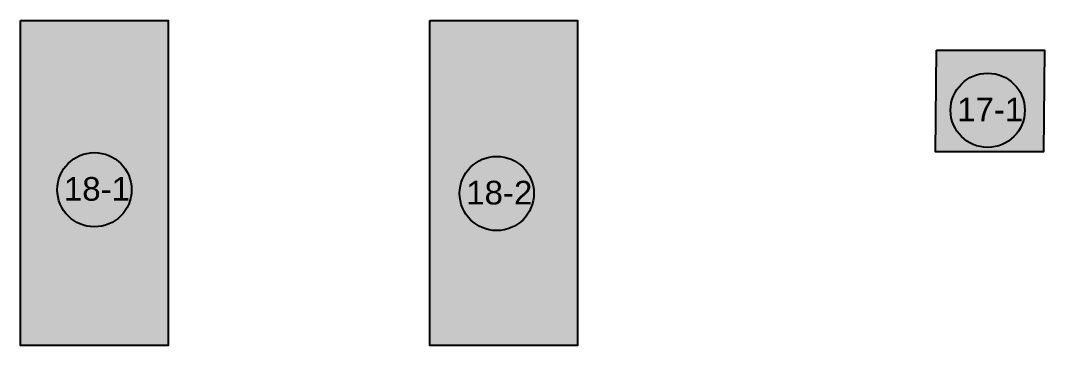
# Model space of a CAD drawing. Header units: millimetres. Extents: x 2242357 to 2245404, y 378014 to 382094.
# Drawn here: x 2242998.8 to 2243172, y 380067 to 380122 of the extents above; entities that cross this region are included whole.
import ezdxf

# ---------------------------------------------------------------- set-up
doc = ezdxf.new("R2010")
doc.units = ezdxf.units.MM
doc.layers.add('здания_общественно_деловая_зона_контур', color=7, linetype='Continuous', true_color=0x000000)
for name, color, linetype, transparency in [('общественно_деловая_зона_штриховка_здания', 101, 'Continuous', 0.5), ('торговый_центр_здание', 250, 'Continuous', 0.4), ('торговый_центр_подписи_здание', 250, 'Continuous', 0.4), ('торговый_центр_штриховка_здание', 240, 'Continuous', 0.4)]:
    doc.layers.add(name, color=color, linetype=linetype, transparency=transparency)
doc.styles.get("Standard").update_dxf_attribs({"font": 'arial.ttf'})

msp = doc.modelspace()

# ---------------------------------------------------------------- hatches: boundary and pattern name
at = {"layer": 'общественно_деловая_зона_штриховка_здания'}
h = msp.add_hatch(color=256, dxfattribs=at)
h.dxf.hatch_style = 1
h.paths.add_polyline_path([(2242998.82, 380121.98), (2243023.82, 380121.98), (2243023.82, 380066.98), (2242998.82, 380066.98)])
h = msp.add_hatch(color=256, dxfattribs=at)
h.dxf.hatch_style = 1
h.paths.add_polyline_path([(2243068.02, 380121.98), (2243093.02, 380121.98), (2243093.02, 380066.98), (2243068.02, 380066.98)])
at = {"layer": 'торговый_центр_штриховка_здание'}
h = msp.add_hatch(color=256, dxfattribs=at)
h.dxf.hatch_style = 1
h.paths.add_polyline_path([(2243153.67, 380116.95), (2243171.96, 380116.96), (2243171.81, 380099.76), (2243153.52, 380099.75)])

# ---------------------------------------------------------------- linework, layer by layer
at = {"layer": 'здания_общественно_деловая_зона_контур'}
for points in [[(2242998.82, 380121.98), (2243023.82, 380121.98), (2243023.82, 380066.98), (2242998.82, 380066.98)], [(2243068.02, 380121.98), (2243093.02, 380121.98), (2243093.02, 380066.98), (2243068.02, 380066.98)]]:
    msp.add_lwpolyline(points, close=True, dxfattribs=at)
at = {"layer": 'торговый_центр_здание'}
msp.add_lwpolyline([(2243153.67, 380116.95), (2243171.96, 380116.96), (2243171.81, 380099.76), (2243153.52, 380099.75)], close=True, dxfattribs=at)
at = {"layer": 'торговый_центр_подписи_здание'}
for centre in [(2243162.35, 380106.78), (2243011.33, 380093.34), (2243079.35, 380092.71)]:
    msp.add_circle(centre, 6.28, dxfattribs=at)

# ---------------------------------------------------------------- texts
at = {"layer": 'торговый_центр_подписи_здание', "char_height": 4, "attachment_point": 1}
for s, insert in [('17-1', (2243157.18, 380108.92)), ('18-1', (2243006.16, 380095.49)), ('18-2', (2243074.18, 380094.85))]:
    msp.add_mtext_dynamic_manual_height_columns(s, width=36.1201, gutter_width=12.5, heights=[0], dxfattribs=dict(at, insert=insert))

doc.saveas('drawing.dxf')
